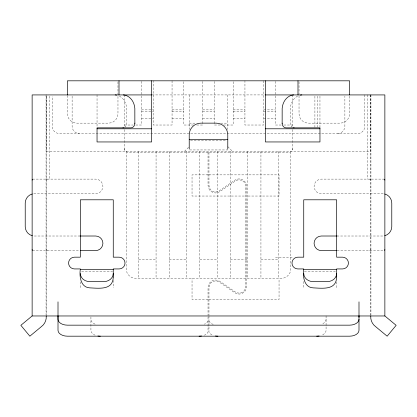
<?xml version="1.0" encoding="UTF-8"?>
<svg xmlns="http://www.w3.org/2000/svg" width="417" height="417" viewBox="0 0 417 417"><rect width="100%" height="100%" fill="white"/><g stroke="black" fill="none" stroke-linecap="round" stroke-linejoin="round"><path stroke-width="0.31" stroke-dasharray="2.08 1.56" d="M72.115 96.207L72.115 126.434C72.068 130.312 75.524 133.549 79.339 133.487M364.839 94.925L364.839 126.434C364.865 130.208 361.56 133.513 357.786 133.487L59.214 133.487C55.44 133.513 52.135 130.208 52.161 126.434L52.161 96.207M46.245 180.092L46.344 179.545A11.942 1.559 0 0 1 47.142 179.154L47.309 179.107M370.755 249.606L370.682 250.111A11.942 1.559 0 0 1 369.858 250.544L369.691 250.591M208.031 321.038L207.239 322.226A9.409 5.869 0 0 1 204.32 324.171M184.512 151.361L189.219 146.654M126.2 151.361L126.2 268.934C126.163 273.969 130.568 278.374 135.603 278.337L281.397 278.337C286.349 278.394 290.863 273.985 290.8 268.934L290.8 151.361M337.661 133.487C341.476 133.549 344.932 130.312 344.885 126.434L344.885 96.207M152.002 94.925L264.998 94.925M141.483 109.869L153.237 109.869M172.054 109.869L183.808 109.869M202.62 109.869L214.38 109.869M233.192 109.869L244.946 109.869M263.763 109.869L275.517 109.869M141.483 111.381L153.237 111.381M172.054 111.381L183.808 111.381M202.62 111.381L214.38 111.381M233.192 111.381L244.946 111.381M263.763 111.381L275.517 111.381M141.483 118.438L153.237 118.438M172.054 118.438L183.808 118.438M202.62 118.438L214.38 118.438M233.192 118.438L244.946 118.438M263.763 118.438L275.517 118.438M189.219 123.14L196.287 123.14M220.713 123.14L227.781 123.14M124.318 125.022L133.216 125.022M135.76 125.022L141.483 125.022L141.483 80.815M193.54 125.022L183.808 125.022L183.808 80.815M196.782 125.022L202.62 125.022L202.62 80.815M220.218 125.022L214.38 125.022L214.38 80.815M223.46 125.022L233.192 125.022L233.192 80.815M281.24 125.022L275.517 125.022L275.517 80.815M283.784 125.022L292.682 125.022M190.501 140.539L226.499 140.539M208.031 174.874L192.039 174.874L192.039 196.037L245.655 196.037M208.969 174.874L279.046 174.874L279.046 196.037L246.593 196.037M32.604 179.107L95.629 179.107A7.287 7.287 0 0 1 102.916 186.394A7.287 7.287 0 0 1 95.629 193.686L34.632 193.686A9.409 9.409 0 0 0 32.198 194.004M384.396 179.107L321.371 179.107A7.287 7.287 0 0 0 314.084 186.394A7.287 7.287 0 0 0 321.371 193.686L382.368 193.686A9.409 9.409 0 0 1 384.208 193.869M80.054 236.012L34.632 236.012A9.409 9.409 0 0 1 32.198 235.694M336.946 236.012L382.368 236.012A9.409 9.409 0 0 0 384.208 235.829M32.604 250.591L79.855 250.591M337.144 250.591L384.396 250.591M275.517 257.409L292.682 257.409M138.663 259.525L156.062 259.525M169.229 259.525L186.634 259.525M199.8 259.525L217.2 259.525M230.366 259.525L247.771 259.525M260.938 259.525L278.337 259.525M81.633 271.576L112.616 271.576M304.384 271.576L335.367 271.576M208.031 299.505L192.039 299.505L192.039 278.337M208.969 299.505L279.046 299.505L279.046 278.337M369.691 179.107L369.858 179.154A11.942 1.559 0 0 1 370.656 179.545L370.755 180.092M47.309 250.591L47.142 250.544A11.942 1.559 0 0 1 46.344 250.153L46.245 249.606M227.781 146.654L232.488 151.361M208.969 321.038L209.761 322.226A9.409 5.869 0 0 0 213.202 324.374M370.942 94.925L370.942 315.315M370.755 94.925L370.755 315.315M370.52 94.925L370.52 151.361L46.48 151.361L46.48 94.925M367.309 94.925L367.309 179.107M349.592 96.218L349.592 113.737A9.409 9.409 0 0 1 340.183 123.14L308.439 123.14A9.409 9.409 0 0 1 299.031 113.737L299.031 94.925M336.655 281.908L336.655 287.866M326.073 315.966L326.073 330.321A9.409 5.869 0 0 1 321.893 335.2M319.959 96.223L319.959 128.785M317.608 96.212L317.608 127.195M314.913 96.212L314.913 127.195M303.738 281.532L303.738 287.866M299.031 81.888L299.031 94.31M292.682 94.925L292.682 127.357M292.682 129.578L292.682 151.361M278.337 151.361L278.337 278.337M263.763 80.815L263.763 125.022L244.946 125.022L244.946 80.815M260.938 151.361L260.938 278.337M247.771 151.361L247.771 278.337M230.366 151.361L230.366 278.337M227.781 94.925L227.781 129.494M227.781 149.625L227.781 149.948L189.219 149.948L189.219 149.625M217.2 151.361L217.2 278.337M208.969 152.299L208.969 185.45A6.583 6.583 0 0 0 219.285 190.871L234.807 180.201A7.527 7.527 0 0 1 246.593 186.404L246.593 286.562A7.527 7.527 0 0 1 234.807 292.765L219.285 282.09A6.583 6.583 0 0 0 208.969 287.516L208.969 315.33M208.969 315.966L208.969 332.062L209.761 333.251A9.409 5.869 0 0 0 213.202 335.398M208.031 152.299L208.031 185.45A7.527 7.527 0 0 0 219.816 191.648L235.339 180.978A6.583 6.583 0 0 1 245.655 186.404L245.655 286.562A6.583 6.583 0 0 1 235.339 291.989L219.816 281.319A7.527 7.527 0 0 0 208.031 287.516L208.031 315.33M208.031 317.003L208.031 332.062L207.239 333.251A9.409 5.869 0 0 1 204.32 335.2M199.8 151.361L199.8 278.337M189.219 94.925L189.219 129.494M186.634 151.361L186.634 278.337M172.054 80.815L172.054 125.022L153.237 125.022L153.237 80.815M169.229 151.361L169.229 278.337M156.062 151.361L156.062 278.337M138.663 151.361L138.663 278.337M124.318 94.925L124.318 127.357M124.318 129.578L124.318 151.361M117.969 81.888L117.969 113.737A9.409 9.409 0 0 1 108.561 123.14L76.817 123.14A9.409 9.409 0 0 1 67.408 113.737L67.408 94.925M113.262 280.323L113.262 287.866M97.041 94.925L97.041 127.482M90.927 317.003L90.927 330.321A9.409 5.869 0 0 0 95.107 335.2M80.345 281.908L80.345 287.866M49.701 96.218L49.691 179.107M46.245 96.223L46.245 315.315M46.058 94.925L46.058 315.315M124.318 148.535A3.763 3.763 0 0 0 128.076 152.299L288.924 152.299A3.763 3.763 0 0 0 292.682 148.535M119.45 96.129A14.866 12.182 -90 0 1 126.742 108.477L126.784 123.14A4.702 3.852 -90 0 1 124.855 127.211M297.55 96.129A14.866 12.182 90 0 0 290.258 108.477L290.216 123.14A4.702 3.852 90 0 0 292.145 127.211M95.107 324.171A9.409 5.869 0 0 1 90.927 319.292M326.073 319.292A9.409 5.869 0 0 1 321.893 324.171"/><path stroke-width="0.63" d="M58.005 315.966L58.005 319.292A9.409 5.869 0 0 0 67.408 325.161L349.592 325.161A9.409 5.869 0 0 0 358.995 319.292M358.995 317.358L358.995 301.856M134.853 123.437L134.837 108.477A14.866 12.182 -90 0 0 123.317 94.925M32.135 180.092L32.359 179.305M384.865 249.606L384.641 250.393M370.755 315.966A11.984 11.984 0 0 0 375.686 326.683L387.143 336.185L396.15 325.328L384.865 315.966L32.135 315.966L20.85 325.328L29.857 336.185L41.314 326.683A11.984 11.984 0 0 0 46.245 315.966M151.595 94.925L32.135 94.925L32.135 315.966M265.405 94.925L384.865 94.925L384.865 315.966M97.041 128.785L151.595 128.785M265.405 128.785L319.959 128.785M189.219 139.601L227.781 139.601M80.054 236.012L95.629 236.012A7.287 7.287 0 0 1 102.916 243.304A7.287 7.287 0 0 1 95.629 250.591L80.241 250.591M336.946 236.012L321.371 236.012A7.287 7.287 0 0 0 314.084 243.304A7.287 7.287 0 0 0 321.371 250.591L336.759 250.591M80.345 269.403L113.262 269.403M303.738 269.403L336.655 269.403M384.641 179.305L384.865 180.092M32.359 250.393L32.135 249.606M293.683 94.925A14.866 12.182 90 0 0 282.163 108.477L282.147 123.437M358.995 315.966L358.995 330.321A9.409 5.869 0 0 1 349.592 336.185L67.408 336.185A9.409 5.869 0 0 1 58.005 330.321L58.005 301.856M349.592 94.925L349.592 80.815L67.408 80.815L67.408 94.925M297.988 80.815L297.988 94.925M265.405 80.815L265.405 141.952L319.959 141.952L319.959 127.842L285.979 127.842A4.702 3.852 90 0 1 282.127 123.14M227.781 149.005L227.781 134.9A11.759 11.759 0 0 0 216.027 123.14L200.973 123.14A11.759 11.759 0 0 0 189.219 134.9L189.219 149.005M151.595 80.815L151.595 141.952L97.041 141.952L97.041 127.842L131.021 127.842A4.702 3.852 -90 0 0 134.873 123.14M119.012 80.815L119.012 94.925M115.222 94.925A14.866 12.182 -90 0 1 116.671 95.118M294.068 127.842A4.702 3.852 90 0 1 293.568 127.805M80.345 273.479A9.409 8.147 0 0 0 89.749 281.621L103.859 281.621A9.409 8.147 0 0 0 113.262 273.479M123.432 127.805A4.702 3.852 -90 0 1 122.932 127.842M336.655 273.479A9.409 8.147 0 0 1 327.251 281.621L313.141 281.621A9.409 8.147 0 0 1 303.738 273.479M100.33 336.185A9.409 5.869 0 0 1 97.896 335.987M201.531 335.987A9.409 5.869 0 0 1 199.091 336.185M32.198 235.694A9.409 9.409 0 0 1 25.223 226.608L25.223 203.089A9.409 9.409 0 0 1 32.198 194.004M384.802 235.694A9.409 9.409 0 0 0 391.777 226.608L391.777 203.089A9.409 9.409 0 0 0 384.802 194.004M300.329 95.118A14.866 12.182 90 0 1 301.778 94.925M319.104 335.987A9.409 5.869 0 0 1 316.67 336.185M217.909 336.185A9.409 5.869 0 0 1 215.469 335.987M113.262 277.008C112.955 290.378 99.371 288.277 89.749 287.866C80.45 287.454 79.256 276.028 80.345 268.934L74.466 268.934A5.88 5.88 0 0 1 68.586 263.054A5.88 5.88 0 0 1 74.466 257.174L80.345 257.174L80.345 199.8L113.262 199.8L113.262 257.174L119.142 257.174A5.88 5.88 0 0 1 125.022 263.054A5.88 5.88 0 0 1 119.142 268.934L113.262 268.934L113.262 277.008M336.655 277.008C336.347 290.378 322.763 288.277 313.141 287.866C303.842 287.454 302.648 276.028 303.738 268.934L297.858 268.934A5.88 5.88 0 0 1 291.978 263.054A5.88 5.88 0 0 1 297.858 257.174L303.738 257.174L303.738 199.8L336.655 199.8L336.655 257.174L342.534 257.174A5.88 5.88 0 0 1 348.414 263.054A5.88 5.88 0 0 1 342.534 268.934L336.655 268.934L336.655 277.008"/></g></svg>
